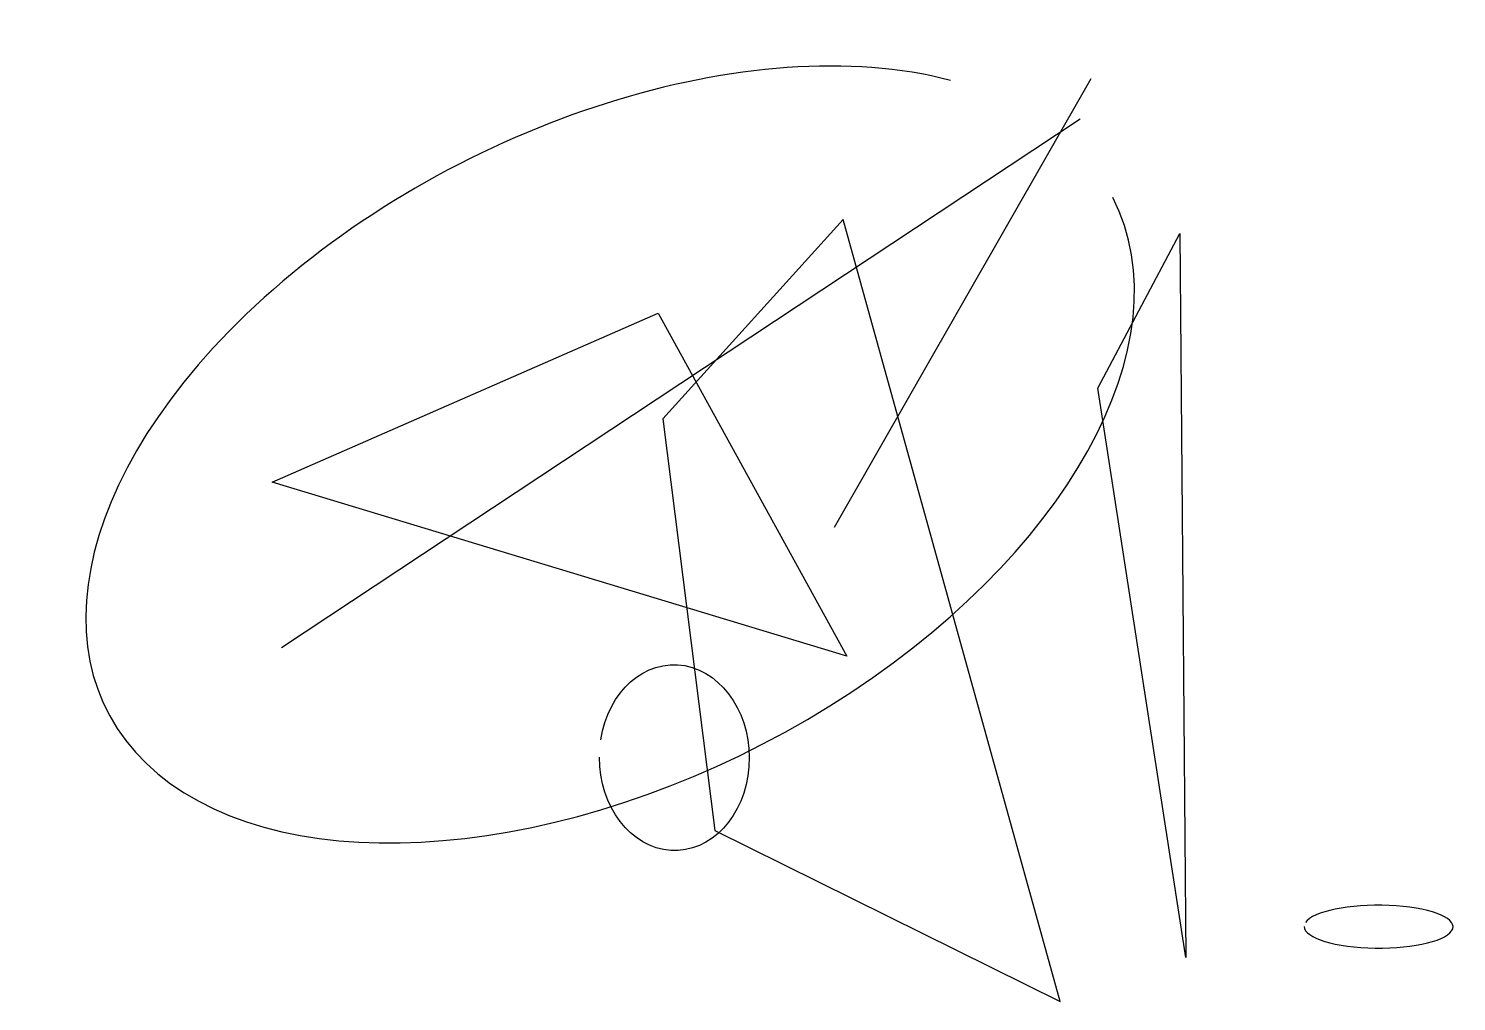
# Model space of a CAD drawing. Header units: metres. Extents: x -43.2 to 41.7, y -27 to 30.8.
import ezdxf

# ---------------------------------------------------------------- set-up
doc = ezdxf.new("R2010")
doc.units = ezdxf.units.M

# ---------------------------------------------------------------- blocks, each defined once
blk = doc.blocks.new('B0', base_point=(-0.841, 1.064, 0.817))
at = {"extrusion": (1, 0, 0)}
blk.add_ellipse((4.156, 5.342, -1.181), major_axis=(-2.971, 0.019, -2.191), ratio=0.998525, start_param=0.186578, end_param=6.283185, dxfattribs=at)

msp = doc.modelspace()

# ---------------------------------------------------------------- linework, layer by layer
for p, q in [((4.681, 1.167, -26.779), (19.937, 27.862, -19.853)), ((19.276, 25.441, 22.04), (-28.204, -6.001, -22.636))]:
    msp.add_line(p, q)
msp.add_ellipse((-8.669, 5.491, 1.118), major_axis=(29.886, 15.287, -11.799), ratio=0.547141, start_param=0.576268, end_param=6.283185)
for points in [[(18.082, -27.047, 23.262), (5.184, 19.467, -16.652), (-5.527, 7.609, -25.356), (-2.439, -16.882, -1.023)], [(25.211, 18.647, -27.033), (25.558, -24.432, 16.258), (20.337, 9.447, -5.779)]]:
    msp.add_3dface(points)
at = {"layer": 'cañería'}
msp.add_3dface([(-28.76, 3.851, 11.16), (-5.819, 13.898, 27.589), (5.409, -6.506, -18.261)], dxfattribs=at)

# ---------------------------------------------------------------- block references
for p, xscale, yscale, zscale in [((-12.346, -18.957, -29.509), 1.5, 1.5, 1.5), ((29.585, -24.079, 24.516), 1.4888012962490729, 0.3468590996547254, 1.1019107647791593)]:
    msp.add_blockref('B0', p, dxfattribs=dict(xscale=xscale, yscale=yscale, zscale=zscale))

doc.saveas('drawing.dxf')
